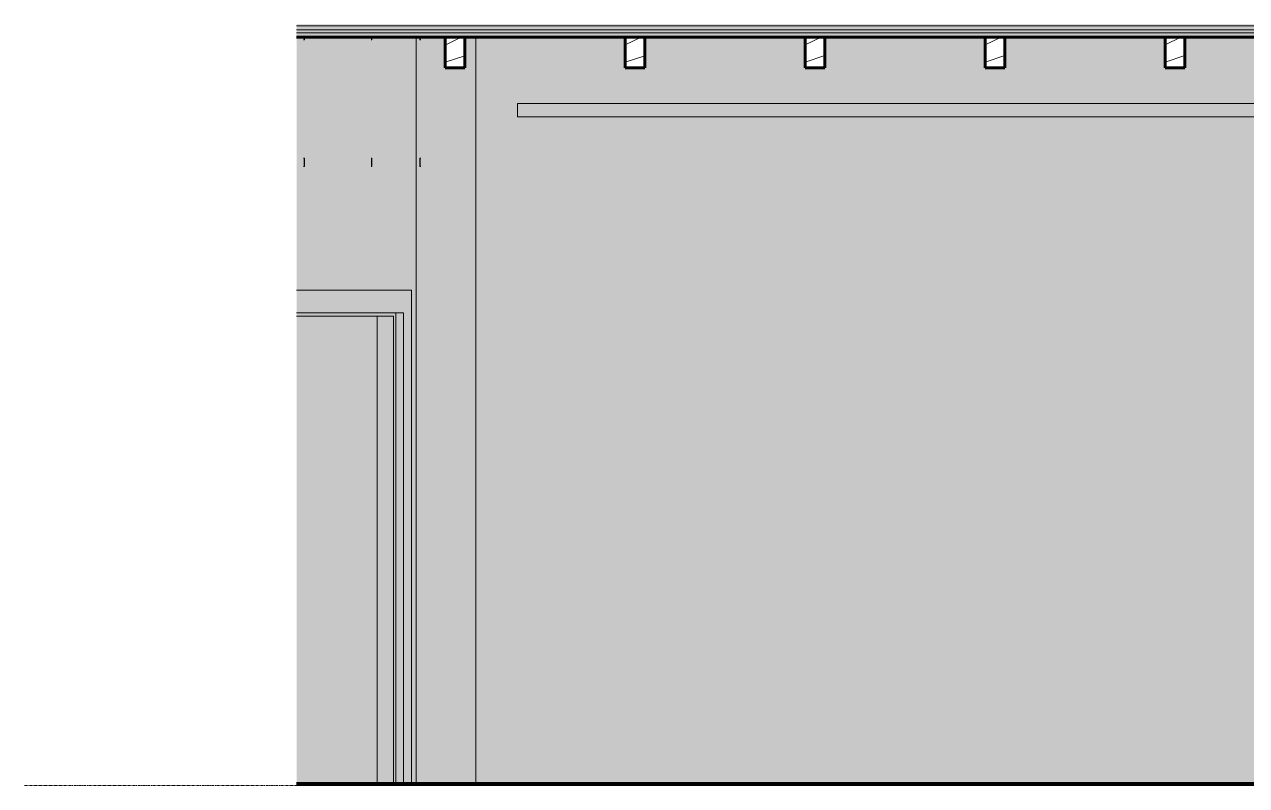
# Model space of a CAD drawing. Header units: inches. Extents: x -3547 to 717, y -19 to 229.
# Drawn here: x -2226.7 to -2009.5, y 0 to 135.2 of the extents above; entities that cross this region are included whole.
import ezdxf

# ---------------------------------------------------------------- set-up
doc = ezdxf.new("R2010")
doc.units = ezdxf.units.IN
doc.header["$MEASUREMENT"] = 0
doc.linetypes.add('Grid Line 1_2_', pattern=[0.875, 0.5, -0.125, 0.125, -0.125])
for name, color, linetype, lineweight in [('0-2', 250, 'Continuous', 9), ('0-3', 50, 'Continuous', 5), ('A-DOOR', 31, 'Continuous', 18), ('A-DOOR-FRAM', 31, 'Continuous', 9), ('A-DOOR-FRAM-1', 31, 'Continuous', 18), ('A-FLOR-2', 8, 'Continuous', 5), ('A-FLOR-4', 10, 'Continuous', 60), ('A-FLOR-LEVL-1', 51, 'Grid Line 1_2_', 9), ('A-FLOR-MCUT-1', 7, 'Continuous', 18), ('A-FLOR-PATT-1', 250, 'Continuous', 9), ('A-FLOR-PATT-2', 253, 'Continuous', 9), ('I-WALL', 2, 'Continuous', 18), ('I-WALL-1', 2, 'Continuous', 5), ('P-PIPE', 3, 'Continuous', 9), ('P-PIPE-1', 3, 'Continuous', 5), ('S-BEAM', 12, 'Continuous', 9), ('S-BEAM-1', 250, 'Continuous', 9), ('S-BEAM-2', 10, 'Continuous', 60), ('S-BEAM-3', 254, 'Continuous', 9)]:
    doc.layers.add(name, color=color, linetype=linetype, lineweight=lineweight)
pattern_1 = [(0, (3065.518, 0), (7.68, 1.92), [0.634, -5.126, 0.634, -5.126, -30.72]), (0, (3065.518, 0), (7.68, 1.92), [-11.52, 0.634, -10.886, 0.634, -5.126, -13.44]), (0, (3065.518, 0), (7.68, 1.92), [-28.8, 0.634, -3.206, 0.634, -8.966]), (120, (3068.398, 0.96), (-5.502769, 5.691075), [0.634, -5.126, 0.634, -5.126, -30.72]), (120, (3068.398, 0.96), (-5.502769, 5.691075), [-11.52, 0.634, -10.886, 0.634, -5.126, -13.44]), (120, (3068.398, 0.96), (-5.502769, 5.691075), [-28.8, 0.634, -3.206, 0.634, -8.966]), (240, (3069.358, 4.8), (-2.177231, -7.611075), [0.634, -5.126, 0.634, -5.126, -30.72]), (240, (3069.358, 4.8), (-2.177231, -7.611075), [-11.52, 0.634, -10.886, 0.634, -5.126, -13.44]), (240, (3069.358, 4.8), (-2.177231, -7.611075), [-28.8, 0.634, -3.206, 0.634, -8.966])]
pattern_2 = [(0, (3065.518, 0), (0, 2.399), []), (315, (3065.518, 0), (2.398506, 0), [3.393, -3.393]), (45, (3065.518, 0), (2.398506, 0), [3.393, -3.393])]
pattern_3 = [(216.87, (3068.716, 7.997), (23.9897714, 15.993643), [3.998, -35.986]), (206.565, (3073.514, 5.598), (-7.99708, -7.99662), [8.941, -8.941]), (198.435, (3073.514, 1.599), (-15.993845, -7.997098), [5.058, -20.23])]

# ---------------------------------------------------------------- blocks, each defined once
blk = doc.blocks.new('CTR - 1st Phase - Shell_rvt-2-INTERIOR ELEVATION - CORRIDOR WEST _103_W_ - 1ST FLOOR - WEST WALL')
at = {"layer": 'A-FLOR-2'}
blk.add_hatch(color=256, dxfattribs=at).paths.add_polyline_path([(3466.77, 133.75), (3481.17, 133.75), (3481.17, 134.25), (2468.96, 134.24), (2468.96, 133.75), (3450.67, 133.75)], flags=0)
at = {"layer": 'A-FLOR-PATT-1'}
h = blk.add_hatch(dxfattribs=at)
h.set_pattern_fill('FP_9', color=256, style=0, pattern_type=2)
h.set_pattern_definition(pattern_2)
h.paths.add_polyline_path([(3466.77, 135), (3481.17, 135), (3481.17, 135.23), (2468.96, 135.23), (2468.96, 135), (3450.67, 135)], flags=0)
h = blk.add_hatch(dxfattribs=at)
h.set_pattern_fill('FP_9', color=256, style=0, pattern_type=2)
h.set_pattern_definition(pattern_2)
h.paths.add_polyline_path([(2795.4, 133), (3481.17, 133), (3481.17, 133.75), (2468.96, 133.75), (2468.96, 133), (2794.9, 133)], flags=0)
h = blk.add_hatch(dxfattribs=at)
h.set_pattern_fill('FP_10', color=256, style=0, pattern_type=2)
h.set_pattern_definition([(135, (3065.518, 0), (-2.12132, -2.12132), [])])
h.paths.add_polyline_path([(3434.58, 0), (3480.05, 0), (3480.05, 0.37), (2468.96, 0.37), (2468.96, 0), (3420.01, 0)], flags=0)
at = {"layer": 'A-FLOR-PATT-2'}
h = blk.add_hatch(dxfattribs=at)
h.set_pattern_fill('FP_8', color=256, style=0, pattern_type=2)
h.set_pattern_definition(pattern_1)
h.paths.add_polyline_path([(3481.17, 134.25), (3481.17, 135), (2468.96, 135), (2468.96, 134.25), (3466.77, 134.25)], flags=0)
h = blk.add_hatch(dxfattribs=at)
h.set_pattern_fill('FP_8', color=256, style=0, pattern_type=2)
h.set_pattern_definition(pattern_1)
h.paths.add_polyline_path([(2887.39, -0.02), (3498.95, -0.02), (3498.95, 0), (2468.96, 0), (2468.96, -0.02), (2855.21, -0.02)], flags=0)
at = {"layer": 'A-FLOR-4'}
for p, q in [((2468.96, 133), (3481.17, 133)), ((3498.95, 0.37), (2468.96, 0.37))]:
    blk.add_line(p, q, dxfattribs=at)
at = {"layer": 'A-FLOR-MCUT-1'}
for p, q in [((3481.17, 135), (2468.96, 135)), ((3481.17, 134.25), (2468.96, 134.25)), ((3481.17, 133.75), (2468.96, 133.75)), ((3498.95, 0), (2468.96, 0))]:
    blk.add_line(p, q, dxfattribs=at)
blk = doc.blocks.new('LVL-Laminated Veneer Lumber - 4X6 S_ PINE - NO_ 1-1619286-INTERIOR ELEVATION - CORRIDOR WEST _103_W_ - 1ST FLOOR - WEST WALL')
at = {"layer": 'S-BEAM'}
h = blk.add_hatch(dxfattribs=at)
h.set_pattern_fill('FP_11', color=256, style=0, pattern_type=2)
h.set_pattern_definition(pattern_3)
h.paths.add_polyline_path([(2626.87, 127.5), (2626.87, 133), (2623.37, 133), (2623.37, 127.5)], flags=0)
at = {"layer": 'S-BEAM-2'}
for p, q in [((2626.87, 133), (2623.37, 133)), ((2623.37, 133), (2623.37, 127.5)), ((2626.87, 127.5), (2626.87, 133)), ((2623.37, 127.5), (2626.87, 127.5))]:
    blk.add_line(p, q, dxfattribs=at)
blk = doc.blocks.new('LVL-Laminated Veneer Lumber - 4X6 S_ PINE - NO_ 1-V48-INTERIOR ELEVATION - CORRIDOR WEST _103_W_ - 1ST FLOOR - WEST WALL')
at = {"layer": 'S-BEAM'}
h = blk.add_hatch(dxfattribs=at)
h.set_pattern_fill('FP_11', color=256, style=0, pattern_type=2)
h.set_pattern_definition(pattern_3)
h.paths.add_polyline_path([(2594.87, 127.5), (2594.87, 133), (2591.37, 133), (2591.37, 127.5)], flags=0)
at = {"layer": 'S-BEAM-2'}
for p, q in [((2594.87, 133), (2591.37, 133)), ((2591.37, 133), (2591.37, 127.5)), ((2594.87, 127.5), (2594.87, 133)), ((2591.37, 127.5), (2594.87, 127.5))]:
    blk.add_line(p, q, dxfattribs=at)
blk = doc.blocks.new('LVL-Laminated Veneer Lumber - 4X6 S_ PINE - NO_ 1-V49-INTERIOR ELEVATION - CORRIDOR WEST _103_W_ - 1ST FLOOR - WEST WALL')
at = {"layer": 'S-BEAM'}
h = blk.add_hatch(dxfattribs=at)
h.set_pattern_fill('FP_11', color=256, style=0, pattern_type=2)
h.set_pattern_definition(pattern_3)
h.paths.add_polyline_path([(2562.87, 127.5), (2562.87, 133), (2559.37, 133), (2559.37, 127.5)], flags=0)
at = {"layer": 'S-BEAM-2'}
for p, q in [((2562.87, 133), (2559.37, 133)), ((2559.37, 133), (2559.37, 127.5)), ((2562.87, 127.5), (2562.87, 133)), ((2559.37, 127.5), (2562.87, 127.5))]:
    blk.add_line(p, q, dxfattribs=at)
blk = doc.blocks.new('LVL-Laminated Veneer Lumber - 4X6 S_ PINE - NO_ 1-V50-INTERIOR ELEVATION - CORRIDOR WEST _103_W_ - 1ST FLOOR - WEST WALL')
at = {"layer": 'S-BEAM'}
h = blk.add_hatch(dxfattribs=at)
h.set_pattern_fill('FP_11', color=256, style=0, pattern_type=2)
h.set_pattern_definition(pattern_3)
h.paths.add_polyline_path([(2530.87, 127.5), (2530.87, 133), (2527.37, 133), (2527.37, 127.5)], flags=0)
at = {"layer": 'S-BEAM-2'}
for p, q in [((2530.87, 133), (2527.37, 133)), ((2527.37, 133), (2527.37, 127.5)), ((2530.87, 127.5), (2530.87, 133)), ((2527.37, 127.5), (2530.87, 127.5))]:
    blk.add_line(p, q, dxfattribs=at)
blk = doc.blocks.new('LVL-Laminated Veneer Lumber - 4X6 S_ PINE - NO_ 1-2421839-INTERIOR ELEVATION - CORRIDOR WEST _103_W_ - 1ST FLOOR - WEST WALL')
at = {"layer": 'S-BEAM'}
h = blk.add_hatch(dxfattribs=at)
h.set_pattern_fill('FP_11', color=256, style=0, pattern_type=2)
h.set_pattern_definition(pattern_3)
h.paths.add_polyline_path([(2495.37, 127.5), (2498.87, 127.5), (2498.87, 133), (2495.37, 133), (2495.37, 131.01)], flags=0)
at = {"layer": 'S-BEAM-2'}
for p, q in [((2498.87, 133), (2495.37, 133)), ((2495.37, 133), (2495.37, 127.5)), ((2498.87, 127.5), (2498.87, 133)), ((2495.37, 127.5), (2498.87, 127.5))]:
    blk.add_line(p, q, dxfattribs=at)
blk = doc.blocks.new('TRUSS - 24_-2436012-INTERIOR ELEVATION - CORRIDOR WEST _103_W_ - 1ST FLOOR - WEST WALL')
at = {"layer": 'S-BEAM-3'}
for points in [[(2470.21, 132.5), (2470.37, 132.5), (2470.37, 133), (2470.21, 133)], [(2470.37, 110), (2470.37, 111.5), (2470.21, 111.5), (2470.21, 110)]]:
    blk.add_hatch(color=256, dxfattribs=at).paths.add_polyline_path(points, flags=0)
at = {"layer": 'S-BEAM-1'}
for p, q in [((2470.37, 132.5), (2470.37, 133)), ((2470.21, 132.5), (2470.37, 132.5)), ((2470.37, 111.5), (2470.21, 111.5)), ((2470.37, 110), (2470.37, 111.5)), ((2470.21, 110), (2470.37, 110))]:
    blk.add_line(p, q, dxfattribs=at)
blk = doc.blocks.new('TRUSS - 24_-2436052-INTERIOR ELEVATION - CORRIDOR WEST _103_W_ - 1ST FLOOR - WEST WALL')
at = {"layer": 'S-BEAM-3'}
for points in [[(2482.21, 132.5), (2482.37, 132.5), (2482.37, 133), (2482.21, 133)], [(2482.37, 110), (2482.37, 111.5), (2482.21, 111.5), (2482.21, 110)]]:
    blk.add_hatch(color=256, dxfattribs=at).paths.add_polyline_path(points, flags=0)
at = {"layer": 'S-BEAM-1'}
for p, q in [((2482.37, 132.5), (2482.37, 133)), ((2482.21, 132.5), (2482.37, 132.5)), ((2482.37, 111.5), (2482.21, 111.5)), ((2482.37, 110), (2482.37, 111.5)), ((2482.21, 110), (2482.37, 110))]:
    blk.add_line(p, q, dxfattribs=at)
blk = doc.blocks.new('TRUSS - 24_-2436092-INTERIOR ELEVATION - CORRIDOR WEST _103_W_ - 1ST FLOOR - WEST WALL')
at = {"layer": 'S-BEAM-3'}
for points in [[(2491.03, 132.5), (2491.03, 133), (2490.87, 133), (2490.87, 132.5)], [(2491.03, 110), (2491.03, 111.5), (2490.87, 111.5), (2490.87, 110)]]:
    blk.add_hatch(color=256, dxfattribs=at).paths.add_polyline_path(points, flags=0)
at = {"layer": 'S-BEAM-1'}
for p, q in [((2490.87, 133), (2490.87, 132.5)), ((2490.87, 132.5), (2491.03, 132.5)), ((2490.87, 111.5), (2490.87, 110)), ((2491.03, 111.5), (2490.87, 111.5)), ((2490.87, 110), (2491.03, 110))]:
    blk.add_line(p, q, dxfattribs=at)
blk = doc.blocks.new('CTR - 1st Phase - Structure_rvt-2-INTERIOR ELEVATION - CORRIDOR WEST _103_W_ - 1ST FLOOR - WEST WALL')
at = {"layer": '0-2'}
for name in ['TRUSS - 24_-2436012-INTERIOR ELEVATION - CORRIDOR WEST _103_W_ - 1ST FLOOR - WEST WALL', 'TRUSS - 24_-2436052-INTERIOR ELEVATION - CORRIDOR WEST _103_W_ - 1ST FLOOR - WEST WALL', 'TRUSS - 24_-2436092-INTERIOR ELEVATION - CORRIDOR WEST _103_W_ - 1ST FLOOR - WEST WALL', 'LVL-Laminated Veneer Lumber - 4X6 S_ PINE - NO_ 1-2421839-INTERIOR ELEVATION - CORRIDOR WEST _103_W_ - 1ST FLOOR - WEST WALL', 'LVL-Laminated Veneer Lumber - 4X6 S_ PINE - NO_ 1-V50-INTERIOR ELEVATION - CORRIDOR WEST _103_W_ - 1ST FLOOR - WEST WALL', 'LVL-Laminated Veneer Lumber - 4X6 S_ PINE - NO_ 1-V49-INTERIOR ELEVATION - CORRIDOR WEST _103_W_ - 1ST FLOOR - WEST WALL', 'LVL-Laminated Veneer Lumber - 4X6 S_ PINE - NO_ 1-V48-INTERIOR ELEVATION - CORRIDOR WEST _103_W_ - 1ST FLOOR - WEST WALL', 'LVL-Laminated Veneer Lumber - 4X6 S_ PINE - NO_ 1-1619286-INTERIOR ELEVATION - CORRIDOR WEST _103_W_ - 1ST FLOOR - WEST WALL']:
    blk.add_blockref(name, (0, 0), dxfattribs=at)
blk = doc.blocks.new('HOLLOW METAL - UNIT DOOR-V52-INTERIOR ELEVATION - CORRIDOR WEST _103_W_ - 1ST FLOOR - WEST WALL')
at = {"layer": 'A-DOOR'}
blk.add_hatch(color=256, dxfattribs=at).paths.add_polyline_path([(2483.26, 0.37), (2483.26, 83.38), (2468.96, 83.38), (2468.96, 0.37)], flags=0)
at = {"layer": 'A-DOOR-FRAM-1'}
for points in [[(2489.4, 0.37), (2489.4, 88), (2468.96, 88), (2468.96, 84), (2487.98, 84), (2487.98, 0.37), (2489.39, 0.37)], [(2486.61, 0.37), (2486.61, 0.37), (2486.61, 84), (2468.96, 84), (2468.96, 83.38), (2486.17, 83.38), (2486.17, 0.37)], [(2485.07, 0.37), (2486.17, 0.37), (2486.17, 83.38), (2483.26, 83.38), (2483.26, 0.37), (2483.74, 0.37)], [(2487.98, 0.37), (2487.98, 84), (2486.61, 84), (2486.61, 0.37)]]:
    blk.add_hatch(color=256, dxfattribs=at).paths.add_polyline_path(points, flags=0)
at = {"layer": 'A-DOOR-FRAM'}
for p, q in [((2489.4, 88), (2468.96, 88)), ((2489.4, 88), (2489.4, 0.37)), ((2468.96, 84), (2487.98, 84)), ((2468.96, 83.38), (2486.17, 83.38)), ((2483.26, 83.38), (2483.26, 0.37)), ((2486.17, 83.38), (2486.17, 0.37)), ((2486.61, 84), (2486.61, 0.37)), ((2487.98, 84), (2487.98, 0.37))]:
    blk.add_line(p, q, dxfattribs=at)

msp = doc.modelspace()

# ---------------------------------------------------------------- hatches: boundary and pattern name
at = {"layer": 'I-WALL'}
h = msp.add_hatch(color=256, dxfattribs=at)
h.paths.add_polyline_path([(-2157.10788, 0.375), (-2153.72084, 0.375), (-2153.72084, 133), (-2156.26879, 133), (-2156.26879, 132.5), (-2156.4278, 132.5), (-2156.4278, 133), (-2157.10788, 133), (-2157.10788, 67.60581)], flags=0)
h.paths.add_polyline_path([(-2156.26879, 110), (-2156.4278, 110), (-2156.4278, 111.5), (-2156.26879, 111.5), (-2156.26879, 110.93)], flags=0)
msp.add_hatch(color=256, dxfattribs=at).paths.add_polyline_path([(-2146.47084, 0.375), (-2120.0528, 0.375), (-2120.0528, 118.8125), (-2139.07072, 118.8125), (-2139.07072, 121.1875), (-2120.0528, 121.1875), (-2120.0528, 133), (-2146.47084, 133), (-2146.47084, 67.60581)], flags=0)
h = msp.add_hatch(color=256, dxfattribs=at)
h.paths.add_polyline_path([(-2120.0528, 0.375), (-2013.1153, 0.375), (-2013.1153, 118.8125), (-2120.0528, 118.8125), (-2120.0528, 27.09149)], flags=0)
h.paths.add_polyline_path([(-2057.64045, 121.1875), (-2013.1153, 121.1875), (-2013.1153, 133), (-2020.4278, 133), (-2020.4278, 127.5), (-2023.9278, 127.5), (-2023.9278, 133), (-2052.4278, 133), (-2052.4278, 127.5), (-2055.9278, 127.5), (-2055.9278, 133), (-2084.4278, 133), (-2084.4278, 127.5), (-2087.9278, 127.5), (-2087.9278, 133), (-2116.4278, 133), (-2116.4278, 127.5), (-2119.9278, 127.5), (-2119.9278, 133), (-2120.0528, 133), (-2120.0528, 121.1875), (-2061.66388, 121.1875)], flags=0)
at = {"layer": 'I-WALL-1'}
h = msp.add_hatch(color=256, dxfattribs=at)
h.paths.add_polyline_path([(-2157.10788, 0.375), (-2157.10788, 133), (-2164.9278, 133), (-2164.9278, 132.5), (-2165.08681, 132.5), (-2165.08681, 133), (-2176.9278, 133), (-2176.9278, 132.5), (-2177.08681, 132.5), (-2177.08681, 133), (-2178.34311, 133), (-2178.34311, 88), (-2157.90337, 88), (-2157.90337, 0.375), (-2157.11353, 0.375)], flags=0)
h.paths.add_polyline_path([(-2176.9278, 110), (-2177.08681, 110), (-2177.08681, 111.5), (-2176.9278, 111.5), (-2176.9278, 110.93)], flags=0)
h.paths.add_polyline_path([(-2165.08681, 110), (-2165.08681, 111.5), (-2164.9278, 111.5), (-2164.9278, 110)], flags=0)
msp.add_hatch(color=256, dxfattribs=at).paths.add_polyline_path([(-2146.47084, 0.375), (-2146.47084, 133), (-2148.4278, 133), (-2148.4278, 127.5), (-2151.9278, 127.5), (-2151.9278, 133), (-2153.72084, 133), (-2153.72084, 0.375)], flags=0)
h = msp.add_hatch(color=256, dxfattribs=at)
h.paths.add_polyline_path([(-2005.8653, 0.375), (-2005.8653, 118.8125), (-2013.1153, 118.8125), (-2013.1153, 0.375), (-2005.95161, 0.375)], flags=0)
h.paths.add_polyline_path([(-2005.8653, 121.1875), (-2005.8653, 133), (-2013.1153, 133), (-2013.1153, 121.1875), (-2009.35939, 121.1875)], flags=0)
at = {"layer": 'P-PIPE-1'}
for points in [[(-1598.97036, 120), (-1194.07543, 120), (-1194.07543, 121.1875), (-2139.07072, 121.1875), (-2139.07072, 120), (-1600.98207, 120)], [(-1571.1528, 118.8125), (-1194.07543, 118.8125), (-1194.07543, 120), (-2139.07072, 120), (-2139.07072, 118.8125), (-1572.81812, 118.8125)]]:
    msp.add_hatch(color=256, dxfattribs=at).paths.add_polyline_path(points, flags=0)

# ---------------------------------------------------------------- linework, layer by layer
at = {"layer": 'A-FLOR-LEVL-1'}
msp.add_line((-2226.70433, 0), (-1100.0028, 0), dxfattribs=at)
at = {"layer": 'I-WALL'}
for p, q in [((-2157.10788, 0.375), (-2157.10788, 133)), ((-2146.47084, 133), (-2146.47084, 0.375))]:
    msp.add_line(p, q, dxfattribs=at)
at = {"layer": 'P-PIPE'}
for p, q in [((-1194.07543, 121.1875), (-2139.07072, 121.1875)), ((-2139.07072, 118.8125), (-2139.07072, 121.1875)), ((-2139.07072, 118.8125), (-1194.07543, 118.8125))]:
    msp.add_line(p, q, dxfattribs=at)

# ---------------------------------------------------------------- block references
at = {"layer": '0-3'}
for name in ['CTR - 1st Phase - Shell_rvt-2-INTERIOR ELEVATION - CORRIDOR WEST _103_W_ - 1ST FLOOR - WEST WALL', 'CTR - 1st Phase - Structure_rvt-2-INTERIOR ELEVATION - CORRIDOR WEST _103_W_ - 1ST FLOOR - WEST WALL']:
    msp.add_blockref(name, (-4647.30154, 0), dxfattribs=at)
at = {"layer": 'A-DOOR'}
msp.add_blockref('HOLLOW METAL - UNIT DOOR-V52-INTERIOR ELEVATION - CORRIDOR WEST _103_W_ - 1ST FLOOR - WEST WALL', (-4647.30154, 0), dxfattribs=at)

doc.saveas('drawing.dxf')
